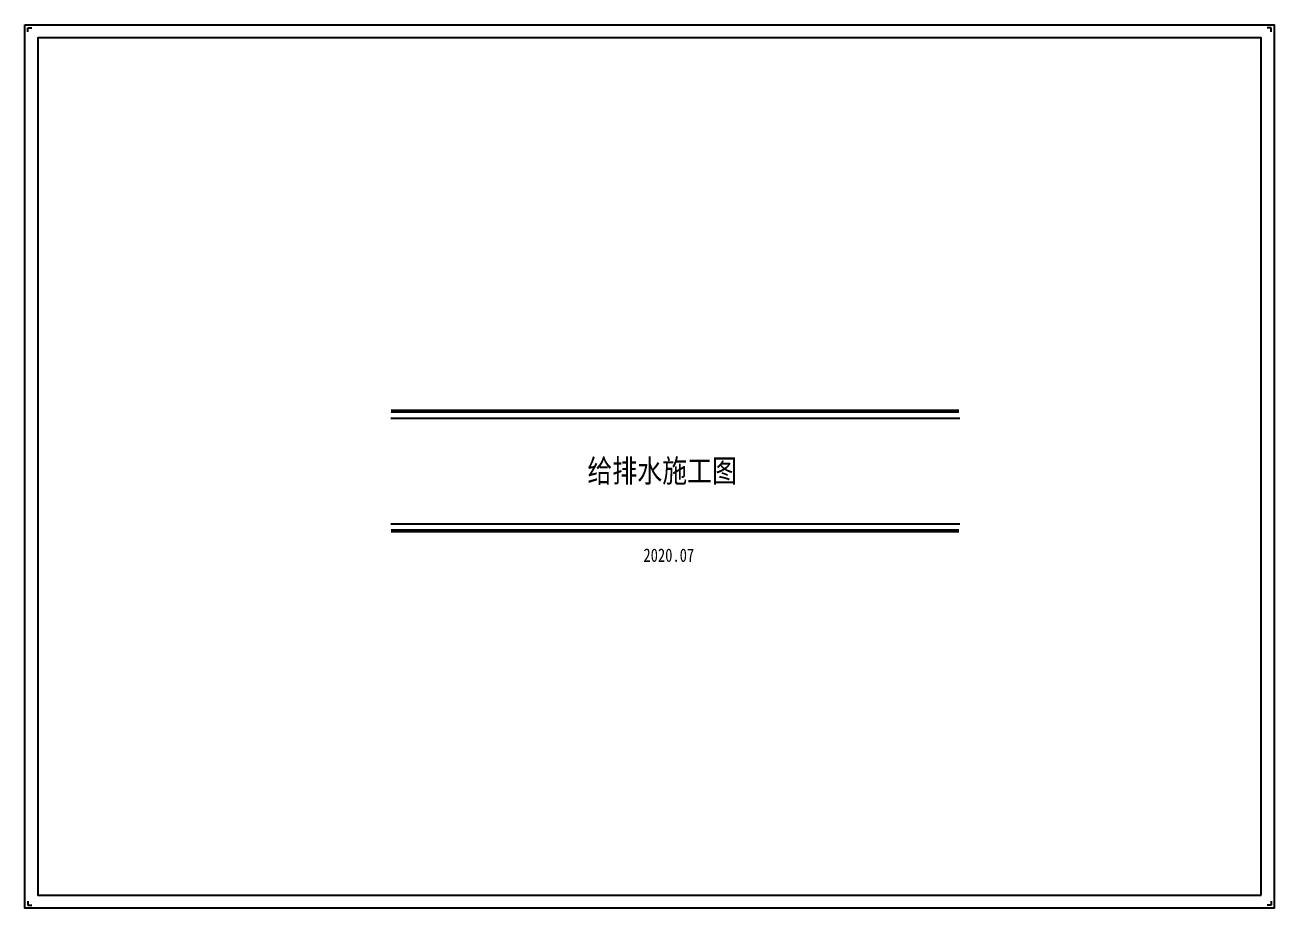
# Model space of a CAD drawing. Header units: millimetres. Extents: x -807114 to -50119, y -468455 to -61603.
# Drawn here: x -450409 to -413942, y -237099 to -211314 of the extents above; entities that cross this region are included whole.
import ezdxf

# ---------------------------------------------------------------- set-up
doc = ezdxf.new("R2010")
doc.units = ezdxf.units.MM
doc.header["$LTSCALE"] = 1000
for name, color, linetype in [('PUB_TITLE', 4, 'Continuous'), ('TK', 7, 'Continuous'), ('标注', 7, 'Continuous'), ('装饰天花', 3, 'Continuous')]:
    doc.layers.add(name, color=color, linetype=linetype)
doc.styles.add('style2', font='', dxfattribs={"width": 0.8, "height": 250})
doc.styles.get('style2').set_extended_font_data('SimSun')

msp = doc.modelspace()

# ---------------------------------------------------------------- linework, layer by layer
at = {"layer": 'PUB_TITLE'}
for p, q in [((-414022.5, -237018.7), (-414143, -237018.7)), ((-414022.5, -236897.8), (-414022.5, -237018.7))]:
    msp.add_line(p, q, dxfattribs=at)
msp.add_lwpolyline([(-450408.8, -211314.4), (-413942.5, -211314.4), (-413942.5, -237098.7), (-450408.8, -237098.7)], close=True, dxfattribs=at)
at = {"layer": 'TK', "color": 1}
for p, q in [((-450328.8, -211394.4), (-450208.3, -211394.4)), ((-450328.8, -211515.3), (-450328.8, -211394.4)), ((-414022.5, -211394.4), (-414143, -211394.4)), ((-414022.5, -211515.3), (-414022.5, -211394.4)), ((-450328.8, -236897.8), (-450328.8, -237018.7)), ((-450328.8, -237018.7), (-450208.3, -237018.7))]:
    msp.add_line(p, q, dxfattribs=at)
at = {"layer": 'TK', "color": 4}
msp.add_lwpolyline([(-414322.5, -236718.7), (-414322.5, -211694.4), (-450028.8, -211694.4), (-450028.8, -236718.7)], close=True, dxfattribs=at)
at = {"layer": '装饰天花', "color": 3}
for p, q in [((-439723.3, -222796.7), (-423113.1, -222796.7)), ((-439723.3, -225877.7), (-423113.1, -225877.7))]:
    msp.add_line(p, q, dxfattribs=at)
at = {"layer": '装饰天花', "color": 3, "const_width": 111.2}
for points in [[(-439727.2, -222591.3), (-423142.4, -222591.3)], [(-439727.2, -226083.1), (-423142.4, -226083.1)]]:
    msp.add_lwpolyline(points, dxfattribs=at)

# ---------------------------------------------------------------- texts
at = {"layer": '标注', "color": 4, "insert": (-433988.9, -224000.6), "char_height": 666.95, "width": 27666.176, "attachment_point": 1, "style": 'style2'}
msp.add_mtext('给排水施工图\\P  ', dxfattribs=at)
at = {"layer": '标注', "color": 8, "insert": (-432352.8, -226601.5), "char_height": 389.06, "width": 16138.603, "attachment_point": 1, "style": 'style2'}
msp.add_mtext('2020.07', dxfattribs=at)

doc.saveas('drawing.dxf')
